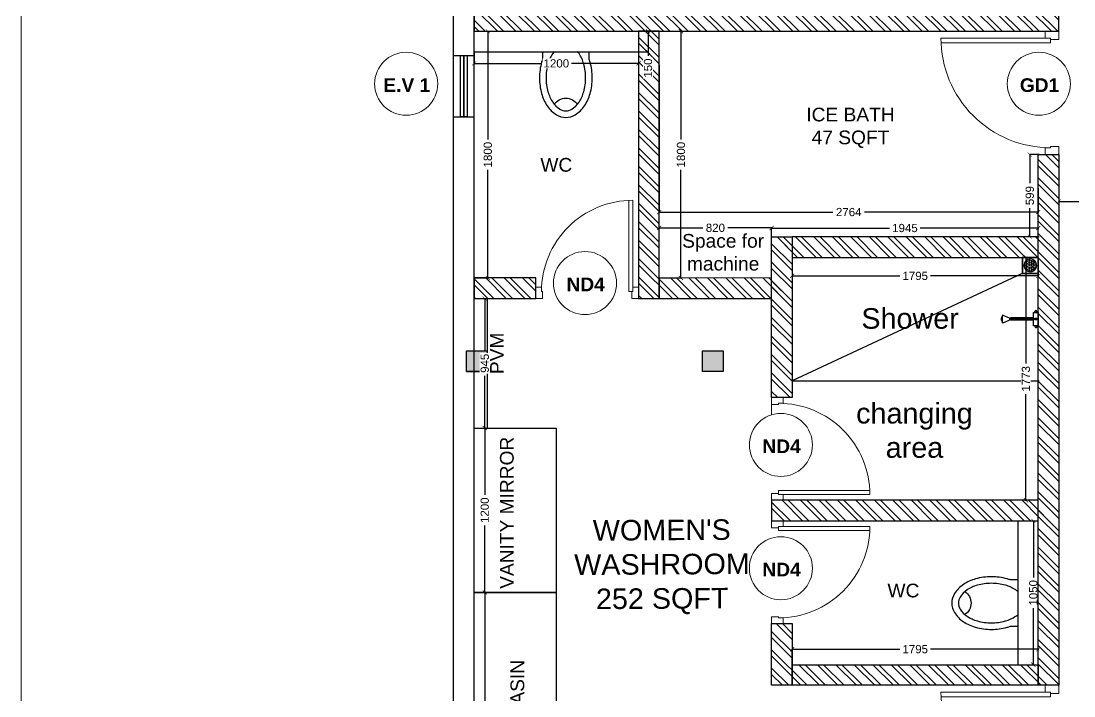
# Model space of a CAD drawing. Header units: millimetres. Extents: x 1464389 to 1998638, y -29162 to 256806.
# Drawn here: x 1615220 to 1622899, y 210429 to 215355 of the extents above; entities that cross this region are included whole.
import ezdxf

# ---------------------------------------------------------------- set-up
doc = ezdxf.new("R2010")
doc.units = ezdxf.units.MM
doc.header["$LTSCALE"] = 15
doc.header["$PDMODE"] = 35
doc.layers.get('0').update_dxf_attribs({"lineweight": 5})
for name, color, linetype in [('A-TEXT', 4, 'Continuous'), ('A-WNDW', 4, 'Continuous'), ('GFC Columns', 6, 'Continuous'), ('GFC Walls', 14, 'Continuous'), ('LS_DR_Washbasin', 165, 'Continuous'), ('NEW WALL', 5, 'Continuous'), ('Text', 250, 'Continuous'), ('Tile', 251, 'Continuous')]:
    doc.layers.add(name, color=color, linetype=linetype)
for name, color, linetype, lineweight in [('A-Walls', 1, 'Continuous', 30), ('dimension', 1, 'Continuous', 25), ('DOOR', 124, 'Continuous', 9), ('floor raising', 210, 'Continuous', 9), ('Hatch', 252, 'Continuous', 15), ('ledge wall line', 252, 'Continuous', 13)]:
    doc.layers.add(name, color=color, linetype=linetype, lineweight=lineweight)
doc.layers.add('Furnitures', color=7, linetype='Continuous', lineweight=25, true_color=0x753b00)
doc.styles.add('ARIAL', font='arial.ttf')
doc.dimstyles.new('SC-25', dxfattribs={"dimtxt": 60, "dimasz": 30, "dimexe": 0, "dimexo": 0, "dimgap": 25, "dimtad": 0, "dimdec": 0, "dimzin": 0, "dimdsep": 46, "dimtxsty": 'ARIAL', "dimblk": 'ARCHTICK', "dimcen": 0.09, "dimdle": 3, "dimclrd": 251, "dimclre": 251, "dimclrt": 1, "dimadec": 0, "dimazin": 0, "dimtfac": 1, "dimtdec": 0, "dimtofl": 0, "dimtmove": 0, "dimatfit": 2, "dimfxl": 100, "dimtolj": 1, "dimtzin": 0, "dimarcsym": 0})
pattern_1 = [(135, (-895972.51, -693955.74), (-67.351921, -67.351921), []), (135, (-895972.51, -693910.84), (-67.351921, -67.351921), [])]

# ---------------------------------------------------------------- blocks, each defined once
blk = doc.blocks.new('EWC')
at = {"layer": 'Furnitures'}
for points in [[(0, 0), (0, 53.5, -0.020439), (-7.7, 77.5, -0.067459), (-23.3, 192.3, -0.067459), (-7.7, 307.1, -0.079812), (33.1, 396.3, -0.107118), (99.9, 461, -0.139889), (169, 480.8, -0.139889), (238.1, 461, -0.107118), (305, 396.3, -0.079812), (345.8, 307.1, -0.067459), (361.3, 192.3, -0.067459), (345.8, 77.5, -0.020439), (338.1, 53.5), (338.1, 0)], [(84.3, 0, -0.027307), (73.1, 15, -0.079812), (38.6, 90.3, -0.067459), (24.8, 192.3, -0.067459), (38.6, 294.3, -0.079812), (73.1, 369.6, -0.107118), (125.3, 420.2, -0.139889), (169, 432.7, -0.139889), (212.8, 420.2, -0.107118), (265, 369.6, -0.079812), (299.4, 294.3, -0.067459), (313.3, 192.3, -0.067459), (299.4, 90.3, -0.079812), (265, 15, -0.027307), (253.8, 0, -0.139889)]]:
    blk.add_lwpolyline(points, format="xyb", dxfattribs=at)
blk.add_arc((169, 441.9), 101.3, 213.89944, 326.10056, dxfattribs=at)
blk = doc.blocks.new('Z$W@#3D1C198D')
at = {"layer": 'LS_DR_Washbasin'}
for p, q in [((-15.17, 27.51), (-13.09, 22.61)), ((-14.98, 27.86), (-9.26, 27.86)), ((-9.03, 27.51), (-11.11, 22.61)), ((-11.27, 21.54), (-12.92, 21.54)), ((-12.92, 3.56), (-12.92, 21.54)), ((-12.1, 3.56), (-12.1, 21.54)), ((-11.27, 3.56), (-11.27, 21.54)), ((-12.1, 10.53), (-12.1, 12.42)), ((-17.33, 2.43), (-18.06, 2.43)), ((-18.06, 0.97), (-17.33, 0.97)), ((-17.33, 3.56), (-6.87, 3.56)), ((-17.33, -0.16), (-17.33, 3.56)), ((-17.33, 0.97), (-17.33, 2.43)), ((-12.83, 2.43), (-11.37, 2.43)), ((-12.83, 0.97), (-12.83, 2.43)), ((-11.37, 0.97), (-12.83, 0.97)), ((-11.37, 2.43), (-11.37, 0.97)), ((-6.87, 3.56), (-6.87, -0.16)), ((-6.87, 2.43), (-6.14, 2.43)), ((-6.87, 0.97), (-6.87, 2.43)), ((-6.14, 0.97), (-6.87, 0.97)), ((-6.87, -0.16), (-17.33, -0.16))]:
    blk.add_line(p, q, dxfattribs=at)
for centre, major_axis, start_param, end_param in [((-14.94, 27.61), (0.175, 0.175), 0.79391, 2.757406), ((-12.1, 25.79), (2.15, 2.15), 6.248859, 7.890647), ((-9.26, 27.61), (-0.175, 0.175), 3.526002, 5.489497), ((-12.33, 22.93), (0.583, 0.583), 2.757406, 3.935503), ((-12.1, 21.66), (-0.355, 0.355), 3.685936, 7.309861), ((-11.87, 22.93), (0.583, 0.583), 3.918701, 5.096798), ((-18.06, 1.7), (-0.516, 0.516), -0.785287, 2.356306), ((-6.14, 1.7), (-0.516, 0.516), 2.356306, 5.497898)]:
    blk.add_ellipse(centre, major_axis=major_axis, ratio=1, start_param=start_param, end_param=end_param, dxfattribs=at)
blk = doc.blocks.new('Z$W@#4FB1354E')
at = {"layer": 'LS_DR_Washbasin'}
h = blk.add_hatch(dxfattribs=at)
h.set_pattern_fill('HEX', color=256, scale=5, angle=360, style=0)
h.set_pattern_definition([(360, (3601.4866, -3857.5391), (7e-11, 1.08253175), [0.625, -1.25]), (120, (3601.4866, -3857.5391), (-0.9375, -0.54126588), [0.625, -1.25]), (60, (3602.1116, -3857.5391), (-0.9375, 0.54126588), [0.625, -1.25])])
edge = h.paths.add_edge_path()
edge.add_arc((-30.12, 10.96), 5, -90, 270, ccw=False)
for points in [[(-23.84, 4.68), (-36.34, 4.68), (-36.34, 17.18), (-23.84, 17.18)], [(-23.95, 4.79), (-36.23, 4.79), (-36.23, 17.06), (-23.95, 17.06)]]:
    blk.add_lwpolyline(points, close=True, dxfattribs=at)
blk.add_circle((-30.09, 10.93), 5, dxfattribs=at)
blk = doc.blocks.new('_ArchTick')
at = {"color": 0, "linetype": 'ByBlock', "const_width": 0.15}
blk.add_lwpolyline([(-0.5, -0.5), (0.5, 0.5)], dxfattribs=at)
blk = doc.blocks.new('*D1884')
at = {"layer": 'Defpoints', "color": 0, "transparency": 16777216}
for p in [(1619874.2, 215035.6), (1622638.6, 214135.7), (1622638.6, 213960.2)]:
    blk.add_point(p, dxfattribs=at)
at = {"layer": 'Tile', "color": 251, "lineweight": -2, "transparency": 16777216}
for p, q in [((1619874.2, 215035.6), (1619874.2, 213960.2)), ((1622638.6, 214135.7), (1622638.6, 213960.2)), ((1619871.2, 213960.2), (1621141.4, 213960.2)), ((1622641.6, 213960.2), (1621371.4, 213960.2))]:
    blk.add_line(p, q, dxfattribs=at)
at = {"layer": 'Tile', "color": 251, "lineweight": -2, "transparency": 16777216, "xscale": 30, "yscale": 30, "zscale": 30, "rotation": 180}
blk.add_blockref('_ArchTick', (1619874.2, 213960.2), dxfattribs=at)
at = {"layer": 'Tile', "color": 251, "lineweight": -2, "transparency": 16777216, "xscale": 30, "yscale": 30, "zscale": 30}
blk.add_blockref('_ArchTick', (1622638.6, 213960.2), dxfattribs=at)
at = {"layer": 'Tile', "color": 1, "transparency": 16777216, "insert": (1621256.4, 213960.2), "char_height": 60, "attachment_point": 5, "style": 'ARIAL'}
blk.add_mtext('\\A1;2764', dxfattribs=at)
blk = doc.blocks.new('*D1885')
at = {"layer": 'Defpoints', "color": 0, "transparency": 16777216}
for p in [(1619799.2, 215279.8), (1620033, 215279.8), (1619874.1, 213479.4)]:
    blk.add_point(p, dxfattribs=at)
at = {"layer": 'Tile', "color": 251, "lineweight": -2, "transparency": 16777216}
for p, q in [((1619799.2, 215279.8), (1620033, 215279.8)), ((1620033, 215282.8), (1620033, 214491.2)), ((1620033, 213476.4), (1620033, 214267.9)), ((1619874.1, 213479.4), (1620033, 213479.4))]:
    blk.add_line(p, q, dxfattribs=at)
at = {"layer": 'Tile', "color": 251, "lineweight": -2, "transparency": 16777216, "xscale": 30, "yscale": 30, "zscale": 30}
for p, rotation in [((1620033, 215279.8), 90), ((1620033, 213479.4), 270)]:
    blk.add_blockref('_ArchTick', p, dxfattribs=dict(at, rotation=rotation))
at = {"layer": 'Tile', "color": 1, "transparency": 16777216, "insert": (1620033, 214379.6), "char_height": 60, "attachment_point": 5, "rotation": 90, "style": 'ARIAL'}
blk.add_mtext('\\A1;1800', dxfattribs=at)
blk = doc.blocks.new('*D1886')
at = {"layer": 'Defpoints', "color": 0, "transparency": 16777216}
for p in [(1620693.9, 213844.1), (1622638.6, 213843.8), (1622638.6, 213843.8)]:
    blk.add_point(p, dxfattribs=at)
at = {"layer": 'Tile', "color": 251, "lineweight": -2, "transparency": 16777216}
for p, q in [((1620690.9, 213843.8), (1621554.3, 213843.8)), ((1620693.9, 213844.1), (1620693.9, 213843.8)), ((1622641.6, 213843.8), (1621778.3, 213843.8))]:
    blk.add_line(p, q, dxfattribs=at)
at = {"layer": 'Tile', "color": 251, "lineweight": -2, "transparency": 16777216, "xscale": 30, "yscale": 30, "zscale": 30, "rotation": 180}
blk.add_blockref('_ArchTick', (1620693.9, 213843.8), dxfattribs=at)
at = {"layer": 'Tile', "color": 251, "lineweight": -2, "transparency": 16777216, "xscale": 30, "yscale": 30, "zscale": 30}
blk.add_blockref('_ArchTick', (1622638.6, 213843.8), dxfattribs=at)
at = {"layer": 'Tile', "color": 1, "transparency": 16777216, "insert": (1621666.3, 213843.8), "char_height": 60, "attachment_point": 5, "style": 'ARIAL'}
blk.add_mtext('\\A1;1945', dxfattribs=at)
blk = doc.blocks.new('*D1887')
at = {"layer": 'Defpoints', "color": 0, "transparency": 16777216}
for p in [(1622643.9, 214379.9), (1622576.9, 213780.9), (1622643.9, 213780.9)]:
    blk.add_point(p, dxfattribs=at)
at = {"layer": 'Tile', "color": 251, "lineweight": -2, "transparency": 16777216}
for p, q in [((1622576.9, 214382.9), (1622576.9, 214171.7)), ((1622643.9, 214379.9), (1622576.9, 214379.9)), ((1622576.9, 213777.9), (1622576.9, 213989)), ((1622643.9, 213780.9), (1622576.9, 213780.9))]:
    blk.add_line(p, q, dxfattribs=at)
at = {"layer": 'Tile', "color": 251, "lineweight": -2, "transparency": 16777216, "xscale": 30, "yscale": 30, "zscale": 30}
for p, rotation in [((1622576.9, 214379.9), 90), ((1622576.9, 213780.9), 270)]:
    blk.add_blockref('_ArchTick', p, dxfattribs=dict(at, rotation=rotation))
at = {"layer": 'Tile', "color": 1, "transparency": 16777216, "insert": (1622576.9, 214080.4), "char_height": 60, "attachment_point": 5, "rotation": 90, "style": 'ARIAL'}
blk.add_mtext('\\A1;599', dxfattribs=at)
blk = doc.blocks.new('*D1888')
at = {"layer": 'Defpoints', "color": 0, "transparency": 16777216}
for p in [(1619874.1, 213845.3), (1619874.1, 213779.8), (1620693.9, 213779.7)]:
    blk.add_point(p, dxfattribs=at)
at = {"layer": 'Tile', "color": 251, "lineweight": -2, "transparency": 16777216}
for p, q in [((1619871.1, 213845.3), (1620192.8, 213845.3)), ((1619874.1, 213779.8), (1619874.1, 213845.3)), ((1620696.9, 213845.3), (1620375.2, 213845.3)), ((1620693.9, 213779.7), (1620693.9, 213845.3))]:
    blk.add_line(p, q, dxfattribs=at)
at = {"layer": 'Tile', "color": 251, "lineweight": -2, "transparency": 16777216, "xscale": 30, "yscale": 30, "zscale": 30, "rotation": 180}
blk.add_blockref('_ArchTick', (1619874.1, 213845.3), dxfattribs=at)
at = {"layer": 'Tile', "color": 251, "lineweight": -2, "transparency": 16777216, "xscale": 30, "yscale": 30, "zscale": 30}
blk.add_blockref('_ArchTick', (1620693.9, 213845.3), dxfattribs=at)
at = {"layer": 'Tile', "color": 1, "transparency": 16777216, "insert": (1620284, 213845.3), "char_height": 60, "attachment_point": 5, "style": 'ARIAL'}
blk.add_mtext('\\A1;820', dxfattribs=at)
blk = doc.blocks.new('terrace site dwg')
at = {"layer": 'Hatch'}
h = blk.add_hatch(color=256, dxfattribs=at)
h.dxf.hatch_style = 1
h.paths.add_polyline_path([(2564955.5, 867086.2), (2564805.5, 867086.2), (2564805.5, 866936.2), (2564955.5, 866936.2)])
h.paths.add_polyline_path([(2563234.3, 867086.2), (2563139.5, 867086.2), (2563139.5, 866936.2), (2563234.3, 866936.2)])
h.paths.add_polyline_path([(2563139.5, 867086.2), (2563084.5, 867086.2), (2563084.5, 866936.2), (2563139.5, 866936.2)])
h.paths.add_polyline_path([(2563234.5, 861453.2), (2563084.5, 861453.2), (2563084.5, 861303.2), (2563234.5, 861303.2)])
h.paths.add_polyline_path([(2564955.5, 861453.2), (2564805.5, 861453.2), (2564805.5, 861303.2), (2564955.5, 861303.2)])
h.paths.add_polyline_path([(2563234.5, 858838.2), (2563139.5, 858838.2), (2563139.5, 858868.2), (2563084.5, 858868.2), (2563084.5, 858718.2), (2563234.5, 858718.2)])
h.paths.add_polyline_path([(2563234.5, 858868.2), (2563139.5, 858868.2), (2563139.5, 858838.2), (2563234.5, 858838.2)], flags=17)
h.paths.add_polyline_path([(2564955.5, 858113.2), (2564805.5, 858113.2), (2564805.5, 857963.2), (2564955.5, 857963.2)])
h.paths.add_polyline_path([(2569128.5, 858113.2), (2568978.5, 858113.2), (2568978.5, 858018.2), (2569128.5, 858018.2)])
h.paths.add_polyline_path([(2569128.5, 858018.2), (2568978.5, 858018.2), (2568978.5, 857963.2), (2569128.5, 857963.2)])
h.paths.add_polyline_path([(2569734, 858168.2), (2569598.5, 858168.2), (2569598.5, 858018.2), (2569734, 858018.2)])
h.paths.add_polyline_path([(2582058.5, 861483.2), (2581878.5, 861483.2), (2581878.5, 861333.2), (2582058.5, 861333.2)])
h.paths.add_polyline_path([(2582028.5, 867086.2), (2581908.5, 867086.2), (2581908.5, 866936.2), (2582028.5, 866936.2)])
h.paths.add_polyline_path([(2581908.5, 867086.2), (2581878.5, 867086.2), (2581878.5, 866936.2), (2581908.5, 866936.2)])
h.paths.add_polyline_path([(2582028.5, 869698.2), (2581878.5, 869698.2), (2581878.5, 869548.2), (2582028.5, 869548.2)])
h.paths.add_polyline_path([(2574344.5, 867086.2), (2574194.5, 867086.2), (2574194.5, 866936.2), (2574344.5, 866936.2)])
h.paths.add_polyline_path([(2578937.5, 867086.2), (2578787.5, 867086.2), (2578787.5, 866936.2), (2578937.5, 866936.2)])
h.paths.add_polyline_path([(2574962.5, 872568.2), (2574812.5, 872568.2), (2574812.5, 872448.2), (2574962.5, 872448.2)])
h.paths.add_polyline_path([(2578897.5, 872568.2), (2578747.5, 872568.2), (2578747.5, 872418.2), (2578897.5, 872418.2)])
h.paths.add_polyline_path([(2569139.5, 867086.2), (2568989.5, 867086.2), (2568989.5, 866936.2), (2569139.5, 866936.2)])
h.paths.add_polyline_path([(2563234.5, 872568.2), (2563084.5, 872568.2), (2563084.5, 872418.2), (2563138.3, 872418.2), (2563138.3, 872448.2), (2563234.5, 872448.2)])
h.paths.add_polyline_path([(2565124.5, 872568.2), (2564974.5, 872568.2), (2564974.5, 872448.2), (2565124.5, 872448.2)])
h.paths.add_polyline_path([(2565124.5, 872448.1), (2564974.5, 872448.1), (2564974.5, 872418.2), (2565124.5, 872418.2)])
h.paths.add_polyline_path([(2563234.5, 872448.2), (2563138.3, 872448.2), (2563138.3, 872418.2), (2563234.5, 872418.2)], flags=17)
at = {"layer": 'A-WNDW', "ltscale": 0.5}
for p, q in [((2562989.5, 869241.2), (2563139.5, 869241.2)), ((2563064.5, 869241.2), (2563064.5, 868793.2)), ((2562989.5, 868793.2), (2563139.5, 868793.2)), ((2562989.5, 868793.2), (2563139.5, 868793.2)), ((2562989.5, 868793.2), (2563139.5, 868793.2))]:
    blk.add_line(p, q, dxfattribs=at)
blk.add_lwpolyline([(2563089.5, 869241.2), (2563089.5, 868793.2), (2563039.5, 868793.2), (2563039.5, 869241.2)], close=True, dxfattribs=at)
blk.add_lwpolyline([(2563089.5, 869241.2), (2563089.5, 868793.2), (2563039.5, 868793.2), (2563039.5, 869241.2)], close=True, dxfattribs=at)
at = {"layer": 'A-WNDW', "ltscale": 0.5, "const_width": 14.1}
for points in [[(2563064.5, 869241.2), (2563064.5, 868793.2)], [(2563064.5, 869087.7), (2563064.5, 868793.2)]]:
    blk.add_lwpolyline(points, dxfattribs=at)
at = {"layer": 'GFC Columns'}
for p, q in [((2563084.5, 867086.2), (2563234.5, 867086.2)), ((2563084.5, 866936.2), (2563234.5, 866936.2))]:
    blk.add_line(p, q, dxfattribs=at)
for points in [[(2563084.5, 867086.2), (2563234.5, 867086.2), (2563234.5, 866936.2), (2563084.5, 866936.2)], [(2564805.5, 867086.2), (2564955.5, 867086.2), (2564955.5, 866936.2), (2564805.5, 866936.2)]]:
    blk.add_lwpolyline(points, close=True, dxfattribs=at)
at = {"layer": 'GFC Walls'}
for p, q in [((2562989.5, 858688.2), (2562989.5, 872598.2)), ((2563139.5, 861453.2), (2563139.5, 872418.2))]:
    blk.add_line(p, q, dxfattribs=at)
blk = doc.blocks.new('*D2454')
at = {"layer": 'Defpoints', "color": 0, "transparency": 16777216}
for p in [(1618523.8, 211184.8), (1618602.1, 211184.8), (1618523.8, 209334.5)]:
    blk.add_point(p, dxfattribs=at)
at = {"layer": 'dimension', "color": 251, "lineweight": -2, "transparency": 16777216}
for p, q in [((1618523.8, 211184.8), (1618602.1, 211184.8)), ((1618602.1, 211187.8), (1618602.1, 210371.3)), ((1618602.1, 209331.5), (1618602.1, 210148)), ((1618523.8, 209334.5), (1618602.1, 209334.5))]:
    blk.add_line(p, q, dxfattribs=at)
at = {"layer": 'dimension', "color": 251, "lineweight": -2, "transparency": 16777216, "xscale": 30, "yscale": 30, "zscale": 30}
for p, rotation in [((1618602.1, 211184.8), 90), ((1618602.1, 209334.5), 270)]:
    blk.add_blockref('_ArchTick', p, dxfattribs=dict(at, rotation=rotation))
at = {"layer": 'dimension', "color": 1, "transparency": 16777216, "insert": (1618602.1, 210259.6), "char_height": 60, "attachment_point": 5, "rotation": 90, "style": 'ARIAL', "bg_fill": 3, "box_fill_scale": 1.1, "bg_fill_color": 256, "bg_fill_true_color": 13158600, "bg_fill_transparency": 0}
blk.add_mtext('\\A1;1850', dxfattribs=at)
blk = doc.blocks.new('*D2455')
at = {"layer": 'Defpoints', "color": 0, "transparency": 16777216}
for p in [(1618524.6, 212384.4), (1618602.1, 212384.4), (1618523.8, 211184.8)]:
    blk.add_point(p, dxfattribs=at)
at = {"layer": 'dimension', "color": 251, "lineweight": -2, "transparency": 16777216}
for p, q in [((1618524.6, 212384.4), (1618602.1, 212384.4)), ((1618602.1, 212387.4), (1618602.1, 211896.3)), ((1618602.1, 211181.8), (1618602.1, 211672.9)), ((1618523.8, 211184.8), (1618602.1, 211184.8))]:
    blk.add_line(p, q, dxfattribs=at)
at = {"layer": 'dimension', "color": 251, "lineweight": -2, "transparency": 16777216, "xscale": 30, "yscale": 30, "zscale": 30}
for p, rotation in [((1618602.1, 212384.4), 90), ((1618602.1, 211184.8), 270)]:
    blk.add_blockref('_ArchTick', p, dxfattribs=dict(at, rotation=rotation))
at = {"layer": 'dimension', "color": 1, "transparency": 16777216, "insert": (1618602.1, 211784.6), "char_height": 60, "attachment_point": 5, "rotation": 90, "style": 'ARIAL', "bg_fill": 3, "box_fill_scale": 1.1, "bg_fill_color": 256, "bg_fill_true_color": 13158600, "bg_fill_transparency": 0}
blk.add_mtext('\\A1;1200', dxfattribs=at)
blk = doc.blocks.new('*D1895')
at = {"layer": 'Defpoints', "color": 0, "transparency": 16777216}
for p in [(1618524.6, 213329.4), (1618602.1, 213329.4), (1618524.6, 212384.4)]:
    blk.add_point(p, dxfattribs=at)
at = {"layer": 'dimension', "color": 251, "lineweight": -2, "transparency": 16777216}
for p, q in [((1618524.6, 213329.4), (1618602.1, 213329.4)), ((1618602.1, 213332.4), (1618602.1, 212948.4)), ((1618602.1, 212381.4), (1618602.1, 212765.4)), ((1618524.6, 212384.4), (1618602.1, 212384.4))]:
    blk.add_line(p, q, dxfattribs=at)
at = {"layer": 'dimension', "color": 251, "lineweight": -2, "transparency": 16777216, "xscale": 30, "yscale": 30, "zscale": 30}
for p, rotation in [((1618602.1, 213329.4), 90), ((1618602.1, 212384.4), 270)]:
    blk.add_blockref('_ArchTick', p, dxfattribs=dict(at, rotation=rotation))
at = {"layer": 'dimension', "color": 1, "transparency": 16777216, "insert": (1618602.1, 212856.9), "char_height": 60, "attachment_point": 5, "rotation": 90, "style": 'ARIAL', "bg_fill": 3, "box_fill_scale": 1.1, "bg_fill_color": 256, "bg_fill_true_color": 13158600, "bg_fill_transparency": 0}
blk.add_mtext('\\A1;945', dxfattribs=at)
blk = doc.blocks.new('*D1896')
at = {"layer": 'Defpoints', "color": 0, "transparency": 16777216}
for p in [(1618524.6, 215279.7), (1618624.4, 215279.7), (1618523.8, 213479.4)]:
    blk.add_point(p, dxfattribs=at)
at = {"layer": 'dimension', "color": 251, "lineweight": -2, "transparency": 16777216}
for p, q in [((1618524.6, 215279.7), (1618624.4, 215279.7)), ((1618624.4, 215282.7), (1618624.4, 214491.3)), ((1618624.4, 213476.4), (1618624.4, 214267.9)), ((1618523.8, 213479.4), (1618624.4, 213479.4))]:
    blk.add_line(p, q, dxfattribs=at)
at = {"layer": 'dimension', "color": 251, "lineweight": -2, "transparency": 16777216, "xscale": 30, "yscale": 30, "zscale": 30}
for p, rotation in [((1618624.4, 215279.7), 90), ((1618624.4, 213479.4), 270)]:
    blk.add_blockref('_ArchTick', p, dxfattribs=dict(at, rotation=rotation))
at = {"layer": 'dimension', "color": 1, "transparency": 16777216, "insert": (1618624.4, 214379.6), "char_height": 60, "attachment_point": 5, "rotation": 90, "style": 'ARIAL', "bg_fill": 3, "box_fill_scale": 1.1, "bg_fill_color": 256, "bg_fill_true_color": 13158600, "bg_fill_transparency": 0}
blk.add_mtext('\\A1;1800', dxfattribs=at)
blk = doc.blocks.new('*D2456')
at = {"layer": 'Defpoints', "color": 0, "transparency": 16777216}
for p in [(1618523.8, 215129.7), (1619724.2, 215129.7), (1619724.2, 215045.5)]:
    blk.add_point(p, dxfattribs=at)
at = {"layer": 'dimension', "color": 251, "lineweight": -2, "transparency": 16777216}
for p, q in [((1618523.8, 215129.7), (1618523.8, 215045.5)), ((1619724.2, 215129.7), (1619724.2, 215045.5)), ((1618520.8, 215045.5), (1619012.3, 215045.5)), ((1619727.2, 215045.5), (1619235.6, 215045.5))]:
    blk.add_line(p, q, dxfattribs=at)
at = {"layer": 'dimension', "color": 251, "lineweight": -2, "transparency": 16777216, "xscale": 30, "yscale": 30, "zscale": 30, "rotation": 180}
blk.add_blockref('_ArchTick', (1618523.8, 215045.5), dxfattribs=at)
at = {"layer": 'dimension', "color": 251, "lineweight": -2, "transparency": 16777216, "xscale": 30, "yscale": 30, "zscale": 30}
blk.add_blockref('_ArchTick', (1619724.2, 215045.5), dxfattribs=at)
at = {"layer": 'dimension', "color": 1, "transparency": 16777216, "insert": (1619124, 215045.5), "char_height": 60, "attachment_point": 5, "style": 'ARIAL', "bg_fill": 3, "box_fill_scale": 1.1, "bg_fill_color": 256, "bg_fill_true_color": 13158600, "bg_fill_transparency": 0}
blk.add_mtext('\\A1;1200', dxfattribs=at)
blk = doc.blocks.new('*D1897')
at = {"layer": 'Defpoints', "color": 0, "transparency": 16777216}
for p in [(1620843.9, 213629.7), (1622638.6, 213629.9), (1622638.6, 213494.5)]:
    blk.add_point(p, dxfattribs=at)
at = {"layer": 'dimension', "color": 251, "lineweight": -2, "transparency": 16777216}
for p, q in [((1620843.9, 213629.7), (1620843.9, 213494.5)), ((1622638.6, 213629.9), (1622638.6, 213494.5)), ((1620840.9, 213494.5), (1621629.3, 213494.5)), ((1622641.6, 213494.5), (1621853.3, 213494.5))]:
    blk.add_line(p, q, dxfattribs=at)
at = {"layer": 'dimension', "color": 251, "lineweight": -2, "transparency": 16777216, "xscale": 30, "yscale": 30, "zscale": 30, "rotation": 180}
blk.add_blockref('_ArchTick', (1620843.9, 213494.5), dxfattribs=at)
at = {"layer": 'dimension', "color": 251, "lineweight": -2, "transparency": 16777216, "xscale": 30, "yscale": 30, "zscale": 30}
blk.add_blockref('_ArchTick', (1622638.6, 213494.5), dxfattribs=at)
at = {"layer": 'dimension', "color": 1, "transparency": 16777216, "insert": (1621741.3, 213494.5), "char_height": 60, "attachment_point": 5, "style": 'ARIAL', "bg_fill": 3, "box_fill_scale": 1.1, "bg_fill_color": 256, "bg_fill_true_color": 13158600, "bg_fill_transparency": 0}
blk.add_mtext('\\A1;1795', dxfattribs=at)
blk = doc.blocks.new('*D1898')
at = {"layer": 'Defpoints', "color": 0, "transparency": 16777216}
for p in [(1622638.5, 213629.9), (1622548.6, 211856.7), (1622638.6, 211856.7)]:
    blk.add_point(p, dxfattribs=at)
at = {"layer": 'dimension', "color": 251, "lineweight": -2, "transparency": 16777216}
for p, q in [((1622548.6, 213632.9), (1622548.6, 212855.1)), ((1622638.5, 213629.9), (1622548.6, 213629.9)), ((1622548.6, 211853.7), (1622548.6, 212631.5)), ((1622638.6, 211856.7), (1622548.6, 211856.7))]:
    blk.add_line(p, q, dxfattribs=at)
at = {"layer": 'dimension', "color": 251, "lineweight": -2, "transparency": 16777216, "xscale": 30, "yscale": 30, "zscale": 30}
for p, rotation in [((1622548.6, 213629.9), 90), ((1622548.6, 211856.7), 270)]:
    blk.add_blockref('_ArchTick', p, dxfattribs=dict(at, rotation=rotation))
at = {"layer": 'dimension', "color": 1, "transparency": 16777216, "insert": (1622548.6, 212743.3), "char_height": 60, "attachment_point": 5, "rotation": 90, "style": 'ARIAL', "bg_fill": 3, "box_fill_scale": 1.1, "bg_fill_color": 256, "bg_fill_true_color": 13158600, "bg_fill_transparency": 0}
blk.add_mtext('\\A1;1773', dxfattribs=at)
blk = doc.blocks.new('*D2457')
at = {"layer": 'Defpoints', "color": 0, "transparency": 16777216}
for p in [(1622488.8, 211706.7), (1622488.7, 210656.6), (1622602.6, 210656.6)]:
    blk.add_point(p, dxfattribs=at)
at = {"layer": 'dimension', "color": 251, "lineweight": -2, "transparency": 16777216}
for p, q in [((1622488.8, 211706.7), (1622602.6, 211706.7)), ((1622602.6, 211709.7), (1622602.6, 211293.3)), ((1622602.6, 210653.6), (1622602.6, 211070)), ((1622488.7, 210656.6), (1622602.6, 210656.6))]:
    blk.add_line(p, q, dxfattribs=at)
at = {"layer": 'dimension', "color": 251, "lineweight": -2, "transparency": 16777216, "xscale": 30, "yscale": 30, "zscale": 30}
for p, rotation in [((1622602.6, 211706.7), 90), ((1622602.6, 210656.6), 270)]:
    blk.add_blockref('_ArchTick', p, dxfattribs=dict(at, rotation=rotation))
at = {"layer": 'dimension', "color": 1, "transparency": 16777216, "insert": (1622602.6, 211181.7), "char_height": 60, "attachment_point": 5, "rotation": 90, "style": 'ARIAL', "bg_fill": 3, "box_fill_scale": 1.1, "bg_fill_color": 256, "bg_fill_true_color": 13158600, "bg_fill_transparency": 0}
blk.add_mtext('\\A1;1050', dxfattribs=at)
blk = doc.blocks.new('*D1875')
at = {"layer": 'Defpoints', "color": 0, "transparency": 16777216}
for p in [(1622638.6, 210769.9), (1620843.9, 210656.6), (1622638.6, 210656.6)]:
    blk.add_point(p, dxfattribs=at)
at = {"layer": 'floor raising', "color": 251, "lineweight": -2, "transparency": 16777216}
for p, q in [((1620840.9, 210769.9), (1621629.3, 210769.9)), ((1620843.9, 210656.6), (1620843.9, 210769.9)), ((1622641.6, 210769.9), (1621853.3, 210769.9)), ((1622638.6, 210656.6), (1622638.6, 210769.9))]:
    blk.add_line(p, q, dxfattribs=at)
at = {"layer": 'floor raising', "color": 251, "lineweight": -2, "transparency": 16777216, "xscale": 30, "yscale": 30, "zscale": 30, "rotation": 180}
blk.add_blockref('_ArchTick', (1620843.9, 210769.9), dxfattribs=at)
at = {"layer": 'floor raising', "color": 251, "lineweight": -2, "transparency": 16777216, "xscale": 30, "yscale": 30, "zscale": 30}
blk.add_blockref('_ArchTick', (1622638.6, 210769.9), dxfattribs=at)
at = {"layer": 'floor raising', "color": 1, "transparency": 16777216, "insert": (1621741.3, 210769.9), "char_height": 60, "attachment_point": 5, "style": 'ARIAL', "bg_fill": 3, "box_fill_scale": 1.1, "bg_fill_color": 256, "bg_fill_true_color": 13158600, "bg_fill_transparency": 0}
blk.add_mtext('\\A1;1795', dxfattribs=at)
blk = doc.blocks.new('*D1879')
at = {"layer": 'Defpoints', "color": 0, "transparency": 16777216}
for p in [(1619724.2, 215279.8), (1619724.2, 215129.7), (1619792.6, 215129.7)]:
    blk.add_point(p, dxfattribs=at)
at = {"layer": 'floor raising', "color": 251, "lineweight": -2, "transparency": 16777216}
for p, q in [((1619724.2, 215279.8), (1619792.6, 215279.8)), ((1619792.6, 215282.8), (1619792.6, 215129.7)), ((1619724.2, 215129.7), (1619792.6, 215129.7)), ((1619792.6, 215129.7), (1619792.6, 215099.7))]:
    blk.add_line(p, q, dxfattribs=at)
at = {"layer": 'floor raising', "color": 251, "lineweight": -2, "transparency": 16777216, "xscale": 30, "yscale": 30, "zscale": 30}
for p, rotation in [((1619792.6, 215279.8), 90), ((1619792.6, 215129.7), 270)]:
    blk.add_blockref('_ArchTick', p, dxfattribs=dict(at, rotation=rotation))
at = {"layer": 'floor raising', "color": 1, "transparency": 16777216, "insert": (1619792.6, 215011.3), "char_height": 60, "attachment_point": 5, "rotation": 90, "style": 'ARIAL', "bg_fill": 3, "box_fill_scale": 1.1, "bg_fill_color": 256, "bg_fill_true_color": 13158600, "bg_fill_transparency": 0}
blk.add_mtext('\\A1;150', dxfattribs=at)
blk = doc.blocks.new('*D1881')
at = {"layer": 'Defpoints', "color": 0, "transparency": 16777216}
for p in [(1622788.6, 214038.6), (1622788.6, 214038.6), (1623988.3, 214038.6)]:
    blk.add_point(p, dxfattribs=at)
at = {"layer": 'floor raising', "color": 251, "lineweight": -2, "transparency": 16777216}
for p, q in [((1622785.6, 214038.6), (1623276.8, 214038.6)), ((1623991.3, 214038.6), (1623500.1, 214038.6))]:
    blk.add_line(p, q, dxfattribs=at)
at = {"layer": 'floor raising', "color": 251, "lineweight": -2, "transparency": 16777216, "xscale": 30, "yscale": 30, "zscale": 30, "rotation": 180}
blk.add_blockref('_ArchTick', (1622788.6, 214038.6), dxfattribs=at)
at = {"layer": 'floor raising', "color": 251, "lineweight": -2, "transparency": 16777216, "xscale": 30, "yscale": 30, "zscale": 30}
blk.add_blockref('_ArchTick', (1623988.3, 214038.6), dxfattribs=at)
at = {"layer": 'floor raising', "color": 1, "transparency": 16777216, "insert": (1623388.4, 214038.6), "char_height": 60, "attachment_point": 5, "style": 'ARIAL', "bg_fill": 3, "box_fill_scale": 1.1, "bg_fill_color": 256, "bg_fill_true_color": 13158600, "bg_fill_transparency": 0}
blk.add_mtext('\\A1;1200', dxfattribs=at)
blk = doc.blocks.new('D900')
for points in [[(0, 840), (0, 900), (100, 900), (100, 850), (60, 850), (60, 840)], [(0, 60), (0, 0), (100, 0), (100, 50), (60, 50), (60, 60)]]:
    blk.add_lwpolyline(points, close=True)
blk.add_lwpolyline([(60, 850, -0.414214), (860, 50), (60, 50), (60, 85), (859.2, 85)], format="xyb")
blk = doc.blocks.new('DOOR TERRACE')
at = {"layer": 'DOOR'}
for p, xscale, yscale, zscale, rotation in [((1153629.8, -149067.1), 0.9999986647151773, 0.9999986647151773, 0.9999986647151773, 180), ((1150565.2, -151017.2), 0.833333332022979, 0.833333332022979, 0.833333332022979, 90), ((1151535.1, -152640.3), -0.8333333333333369, 0.8333333333333369, 0.8333333333333369, 180)]:
    blk.add_blockref('D900', p, dxfattribs=dict(at, xscale=xscale, yscale=yscale, zscale=zscale, rotation=rotation))
at = {"layer": 'DOOR', "xscale": 0.8333333333330782, "yscale": 0.8333333333330782, "zscale": 0.8333333333330782}
blk.add_blockref('D900', (1151535.1, -152490.3), dxfattribs=at)
at = {"layer": 'DOOR', "rotation": 180}
blk.add_blockref('D900', (1153629.8, -153840.4), dxfattribs=at)
blk = doc.blocks.new('LEGEND TERRACE')
for centre in [(1148870, -149450.1), (1153484, -149450.2), (1150174.1, -150904.6), (1151602.8, -152086.2)]:
    blk.add_circle(centre, 230)
at = {"layer": 'A-TEXT', "ltscale": 0.25, "char_height": 100, "attachment_point": 1, "style": 'ARIAL'}
for s, insert in [('\\pxqc;{\\fArial|b1|i0|c0|p34;E.V 1}', (1148223.4, -149409.8)), ('\\pxqc,t11;{\\fArial|b1|i0|c0|p34;GD1}', (1152837.4, -149409.9)), ('\\pxqc;{\\fArial|b1|i0|c0|p34;ND4}', (1149527.5, -150864.3)), ('\\pxqc;{\\fArial|b1|i0|c0|p34;ND4}', (1150956.2, -152045.9))]:
    blk.add_mtext_dynamic_manual_height_columns(s, width=1302.77, gutter_width=250, heights=[0], dxfattribs=dict(at, insert=insert))
blk = doc.blocks.new('INTERNAL WALLS FIFFTH')
at = {"layer": 'NEW WALL', "ltscale": 0.25}
for points in [[(1153629.8, -148917.1), (1149364.9, -148917.3), (1149364.9, -149067.3), (1153629.8, -149067.1)], [(1150565.2, -151017.2), (1150715.2, -151017.2), (1150715.3, -149067.2), (1150565.3, -149067.2)], [(1153479.8, -149967.1), (1153629.8, -149967.1), (1153629.8, -153840.4), (1153479.8, -153840.4)], [(1151535.1, -150567.3), (1151685.1, -150567.3), (1151685.1, -151740.3), (1151535.1, -151740.3)], [(1153479.8, -150567.1), (1151685.1, -150567.4), (1151685.1, -150717.4), (1153479.8, -150717.1)], [(1149815.2, -150867.2), (1149365, -150867.6), (1149365, -151017.6), (1149815.2, -151017.2)], [(1151535.1, -150867.3), (1150715.2, -150867.7), (1150715.2, -151017.7), (1151535.1, -151017.3)], [(1151535.1, -152640.3), (1153479.8, -152640.3), (1153479.8, -152490.3), (1151535.1, -152490.3)], [(1151535.1, -153390.3), (1151685.1, -153390.3), (1151685.1, -153840.4), (1151535.1, -153840.4)], [(1151685.1, -153690.4), (1153479.8, -153690.4), (1153479.8, -153840.4), (1151685.1, -153840.4)]]:
    blk.add_lwpolyline(points, close=True, dxfattribs=at)

msp = doc.modelspace()

# ---------------------------------------------------------------- hatches: boundary and pattern name
at = {"layer": 'ledge wall line'}
h = msp.add_hatch(dxfattribs=at)
h.set_pattern_fill('ANSI32', color=256, scale=10, angle=90)
h.set_pattern_definition(pattern_1)
h.paths.add_polyline_path([(1629483.9, 209182.5), (1629333.9, 209182.5), (1629334.6, 208114.5), (1629484.6, 208114.5)])
h.paths.add_polyline_path([(1629483.9, 209332.5), (1627077.6, 209332.5), (1627077.6, 209182.5), (1629483.9, 209182.5)])
h.paths.add_polyline_path([(1629483.2, 210532.5), (1629333.2, 210532.5), (1629333.9, 210332.5), (1629483.9, 210332.5)])
h.paths.add_polyline_path([(1626177.6, 209332.5), (1624848.9, 209332.5), (1624848.9, 209182.5), (1626027.6, 209182.5), (1626027.6, 209182.5), (1626177.6, 209182.5), (1626177.6, 209182.5), (1626027.6, 209182.5), (1626027.7, 207364.3), (1626177.7, 207364.3), (1626177.6, 209182.5), (1626027.6, 209182.5), (1626027.6, 209182.5), (1626177.6, 209182.5)])
h.paths.add_polyline_path([(1623949, 209232.4), (1623948.9, 209232.4), (1623948.9, 209332.4), (1623798.9, 209332.4), (1623798.9, 209232.4), (1623799.6, 208119.5), (1623949.6, 208119.5)])
h.paths.add_polyline_path([(1620340.6, 206102.5), (1620190.6, 206102.5), (1620190.6, 204699.5), (1620340.6, 204699.5)])
h.paths.add_polyline_path([(1620340.6, 209334.5), (1620190.6, 209334.5), (1620190.6, 207314.5), (1620340.6, 207314.5)])
h.paths.add_polyline_path([(1620340.6, 207164.5), (1620190.6, 207164.5), (1620190.6, 207002.5), (1620340.6, 207002.5)])
h.paths.add_polyline_path([(1620340.6, 207002.5), (1620190.6, 207002.5), (1618524.6, 207002.5), (1618524.6, 206852.5), (1620340.6, 206852.5)])
h.paths.add_polyline_path([(1622788.6, 208884.5), (1620340.6, 208884.5), (1620340.6, 208734.5), (1622788.6, 208734.5)])
h.paths.add_polyline_path([(1622788.6, 209183.1), (1622788.6, 209183.1), (1622788.6, 209333.1), (1622788.6, 209606.6), (1622638.6, 209606.6), (1622638.6, 208884.5), (1622788.6, 208884.5)])
h.paths.add_polyline_path([(1622899, 209232.4), (1622898.9, 209232.4), (1622898.9, 209332.4), (1622788.6, 209333.1), (1622788.6, 209183.1), (1622899, 209182.4)])
h.paths.add_polyline_path([(1619440.6, 209334.5), (1618524.6, 209334.5), (1618524.6, 209184.5), (1619440.6, 209184.5)])
h.paths.add_polyline_path([(1620843.9, 210956.7), (1620693.9, 210956.7), (1620693.9, 210506.6), (1620843.9, 210506.6)])
h.paths.add_polyline_path([(1622638.6, 210656.6), (1620843.9, 210656.6), (1620843.9, 210506.6), (1622638.6, 210506.6)])
h.paths.add_polyline_path([(1622638.6, 211856.7), (1620693.9, 211856.7), (1620693.9, 211706.7), (1622638.6, 211706.7)])
h.paths.add_polyline_path([(1622788.6, 214379.9), (1622638.6, 214379.9), (1622638.6, 210506.6), (1622788.6, 210506.6)])
h.paths.add_polyline_path([(1622788.6, 215429.9), (1619725.6, 215429.8), (1619725.6, 215428.9), (1618523.8, 215429.7), (1618523.8, 215279.7), (1619724.2, 215279.8), (1619724.2, 215279.8), (1619874.2, 215279.8), (1622788.6, 215279.9)])
h.paths.add_polyline_path([(1618974.1, 213479.8), (1618524.6, 213479.4), (1618524.6, 213329.4), (1618974.1, 213329.8)])
h.paths.add_polyline_path([(1619724.1, 213329.8), (1619724.2, 215279.8), (1619874.2, 215279.8), (1619874.1, 213479.4), (1620693.9, 213479.7), (1620693.9, 213779.7), (1620843.9, 213779.7), (1620843.9, 212606.7), (1620693.9, 212606.7), (1620693.9, 213329.7), (1619874.1, 213329.4), (1619874.1, 213329.8)])
h.paths.add_polyline_path([(1622638.6, 216659.5), (1621525.8, 216659.5), (1621525.8, 216592.4), (1621525.8, 216509.5), (1622638.6, 216509.5)])
h.paths.add_polyline_path([(1620775.6, 217559.5), (1620625.6, 217559.5), (1620625.6, 216509.5), (1620775.6, 216509.5)])
h.paths.add_polyline_path([(1622788.6, 218309.5), (1622638.6, 218309.5), (1622638.6, 216329.9), (1622688.6, 216329.9), (1622688.6, 216329.9), (1622788.6, 216329.9)])
h = msp.add_hatch(dxfattribs=at)
h.set_pattern_fill('ANSI32', color=256, scale=10, angle=90)
h.set_pattern_definition(pattern_1)
h.paths.add_polyline_path([(1622638.6, 213779.9), (1622638.6, 214379.9), (1622788.6, 214379.9), (1622788.6, 210506.6), (1622638.6, 210506.6), (1622638.6, 213513.2), (1622521.9, 213513.2), (1622521.9, 213629.9), (1620843.9, 213629.7), (1620843.9, 212606.7), (1620693.9, 212606.7), (1620693.9, 213779.7), (1620843.9, 213779.7)])
h.paths.add_polyline_path([(1622523, 213628.8), (1622637.6, 213628.8), (1622637.6, 213514.3), (1622523, 213514.3)], flags=16)
h.paths.add_polyline_path([(1622627, 213571.5, -1), (1622533.6, 213571.5, -1)], flags=0)

# ---------------------------------------------------------------- linework, layer by layer
msp.add_line((1615220.4, 232978.4), (1615220.4, -21144.5))
msp.add_circle((1620761.6, 211360.8), 230)
at = {"layer": 'Furnitures'}
msp.add_line((1618619.2, 213329.5), (1618619.6, 212384.4), dxfattribs=at)
for points in [[(1618523.8, 212384.4), (1619123.7, 212384.4), (1619123.7, 211184.8), (1618523.8, 211184.8)], [(1618523.8, 211184.8), (1619123.7, 211184.8), (1619123.7, 209334.5), (1618523.8, 209334.5)]]:
    msp.add_lwpolyline(points, close=True, dxfattribs=at)
at = {"layer": 'LS_DR_Washbasin'}
for p, q in [((1618523.8, 215129.7), (1619724.2, 215129.7)), ((1622521.9, 213513.2), (1620843.9, 212729.9)), ((1620843.9, 212729.9), (1622643.9, 212729.9)), ((1622488.8, 211706.7), (1622488.7, 210656.6))]:
    msp.add_line(p, q, dxfattribs=at)

# ---------------------------------------------------------------- block references
at = {"xscale": -1}
for p, rotation in [((1619024.3, 215132.3), 180), ((1622488.8, 211275.7), 90)]:
    msp.add_blockref('EWC', p, dxfattribs=dict(at, rotation=rotation))
at = {"layer": 'A-Walls'}
msp.add_blockref('terrace site dwg', (-944614.9, -654138.7), dxfattribs=at)
at = {"layer": 'LS_DR_Washbasin', "yscale": 9.335193958499852, "zscale": 9.335193958499852}
for name, p, xscale, rotation in [('Z$W@#4FB1354E', (1622861.2, 213673.6), -9.335193958499852, 180), ('Z$W@#3D1C198D', (1622637.1, 213292.8), 9.335193958499852, 90.00000000000001)]:
    msp.add_blockref(name, p, dxfattribs=dict(at, xscale=xscale, rotation=rotation))

# ---------------------------------------------------------------- texts
at = {"layer": 'A-TEXT', "ltscale": 0.25, "insert": (1620115, 211401.1), "char_height": 100, "attachment_point": 1, "style": 'ARIAL'}
msp.add_mtext_dynamic_manual_height_columns('\\pxqc;{\\fArial|b1|i0|c0|p34;ND4}', width=1302.77, gutter_width=250, heights=[0], dxfattribs=at)
at = {"layer": 'Text', "ltscale": 0.25, "style": 'ARIAL'}
for s, heights, insert, char_height, attachment_point in [('\\pxqc;ICE BATH\\P47 SQFT', [0], (1620617.7, 214722.3), 100, 1), ('\\pxqc;WC', [103.4], (1618472.5, 214355.3), 100, 1), ('\\pxqc;Space for \\Pmachine', [0], (1619689.1, 213800.5), 100, 1), ('\\pxqc;Shower', [0], (1622355.1, 213259), 150, 3), ('\\pxqc;changing \\Parea', [0], (1622387, 212165), 150, 9), ('\\pxqc;WC', [103.4], (1621003.8, 211248.3), 100, 1)]:
    msp.add_mtext_dynamic_manual_height_columns(s, width=1302.77, gutter_width=250, heights=heights, dxfattribs=dict(at, insert=insert, char_height=char_height, attachment_point=attachment_point))
for s, width, heights, insert, char_height, attachment_point, rotation in [('\\pxqc;PVM', 1302.77, [103.4], (1618640.9, 212278), 100, 1, 90), ("\\pxqc;WOMEN'S \\PWASHROOM\\P252 SQFT", 1649.428, [0], (1619072.1, 211018.9), 150, 7, 0.35097)]:
    msp.add_mtext_dynamic_manual_height_columns(s, width=width, gutter_width=250, heights=heights, dxfattribs=dict(at, insert=insert, char_height=char_height, attachment_point=attachment_point, rotation=rotation))
at = {"layer": 'Text', "char_height": 100, "width": 1578.072, "attachment_point": 9, "rotation": 90, "style": 'ARIAL'}
for s, insert in [('VANITY MIRROR', (1618814.4, 212320.6)), ('WASHBASIN', (1618891, 210691.8))]:
    msp.add_mtext(s, dxfattribs=dict(at, insert=insert))

# ---------------------------------------------------------------- dimensions: what is measured, and where the dimension line sits
at = {"layer": 'Tile'}
for base, p1, p2, picture, middle in [((1620033, 215279.8), (1619874.1, 213479.4), (1619799.2, 215279.8), '*D1885', (1620033, 214379.6)), ((1622576.9, 213780.9), (1622643.9, 214379.9), (1622643.9, 213780.9), '*D1887', (1622576.9, 214080.4))]:
    dim = msp.add_linear_dim(base=base, p1=p1, p2=p2, angle=90, dimstyle='SC-25', dxfattribs=at)
    dim.commit()
    dim.dimension.update_dxf_attribs({"geometry": picture, "text_midpoint": middle})
for base, p1, p2, picture, middle in [((1622638.6, 213960.2), (1619874.2, 215035.6), (1622638.6, 214135.7), '*D1884', (1621256.4, 213960.2)), ((1619874.1, 213845.3), (1620693.9, 213779.7), (1619874.1, 213779.8), '*D1888', (1620284, 213845.3)), ((1622638.6, 213843.8), (1620693.9, 213844.1), (1622638.6, 213843.8), '*D1886', (1621666.3, 213843.8))]:
    dim = msp.add_linear_dim(base=base, p1=p1, p2=p2, dimstyle='SC-25', dxfattribs=at)
    dim.commit()
    dim.dimension.update_dxf_attribs({"geometry": picture, "text_midpoint": middle})

# ---------------------------------------------------------------- next in the draw order: dimensions: what is measured, and where the dimension line sits
at = {"layer": 'dimension'}
for base, p1, p2, picture, middle in [((1618624.4, 215279.7), (1618523.8, 213479.4), (1618524.6, 215279.7), '*D1896', (1618624.4, 214379.6)), ((1622602.6, 210656.6), (1622488.8, 211706.7), (1622488.7, 210656.6), '*D2457', (1622602.6, 211181.7)), ((1618602.1, 211184.8), (1618523.8, 209334.5), (1618523.8, 211184.8), '*D2454', (1618602.1, 210259.6))]:
    dim = msp.add_linear_dim(base=base, p1=p1, p2=p2, angle=90, dimstyle='SC-25', override={"dimtfill": 1, "dimarcsym": 1}, dxfattribs=at)
    dim.commit()
    dim.dimension.update_dxf_attribs({"geometry": picture, "text_midpoint": middle})
dim = msp.add_linear_dim(base=(1622638.6, 213494.5), p1=(1620843.9, 213629.7), p2=(1622638.6, 213629.9), dimstyle='SC-25', override={"dimtfill": 1, "dimarcsym": 1}, dxfattribs=at)
dim.commit()
dim.dimension.update_dxf_attribs({"geometry": '*D1897', "text_midpoint": (1621741.3, 213494.5)})
at = {"layer": 'floor raising'}
dim = msp.add_linear_dim(base=(1622788.6, 214038.6), p1=(1623988.3, 214038.6), p2=(1622788.6, 214038.6), dimstyle='SC-25', override={"dimtfill": 1, "dimarcsym": 1}, dxfattribs=at)
dim.commit()
dim.dimension.update_dxf_attribs({"geometry": '*D1881', "text_midpoint": (1623388.4, 214038.6)})

# ---------------------------------------------------------------- next in the draw order: dimensions: what is measured, and where the dimension line sits
at = {"layer": 'dimension'}
dim = msp.add_linear_dim(base=(1619724.2, 215045.5), p1=(1618523.8, 215129.7), p2=(1619724.2, 215129.7), dimstyle='SC-25', override={"dimtfill": 1, "dimarcsym": 1}, dxfattribs=at)
dim.commit()
dim.dimension.update_dxf_attribs({"geometry": '*D2456', "text_midpoint": (1619124, 215045.5)})
for base, p1, p2, override, picture, middle in [((1622548.6, 211856.7), (1622638.5, 213629.9), (1622638.6, 211856.7), {"dimtfill": 1, "dimarcsym": 1}, '*D1898', (1622548.6, 212743.3)), ((1618602.1, 212384.4), (1618523.8, 211184.8), (1618524.6, 212384.4), {"dimtmove": 1, "dimtfill": 1, "dimarcsym": 1}, '*D2455', (1618602.1, 211784.6))]:
    dim = msp.add_linear_dim(base=base, p1=p1, p2=p2, angle=90, dimstyle='SC-25', override=override, dxfattribs=at)
    dim.commit()
    dim.dimension.update_dxf_attribs({"geometry": picture, "text_midpoint": middle})
at = {"layer": 'floor raising'}
dim = msp.add_linear_dim(base=(1622638.6, 210769.9), p1=(1620843.9, 210656.6), p2=(1622638.6, 210656.6), dimstyle='SC-25', override={"dimtfill": 1, "dimarcsym": 1}, dxfattribs=at)
dim.commit()
dim.dimension.update_dxf_attribs({"geometry": '*D1875', "text_midpoint": (1621741.3, 210769.9)})

# ---------------------------------------------------------------- next in the draw order: dimensions: what is measured, and where the dimension line sits
at = {"layer": 'dimension'}
dim = msp.add_linear_dim(base=(1618602.1, 213329.4), p1=(1618524.6, 212384.4), p2=(1618524.6, 213329.4), angle=90, dimstyle='SC-25', override={"dimtmove": 1, "dimtfill": 1, "dimarcsym": 1}, dxfattribs=at)
dim.commit()
dim.dimension.update_dxf_attribs({"geometry": '*D1895', "text_midpoint": (1618602.1, 212856.9)})
at = {"layer": 'floor raising'}
dim = msp.add_linear_dim(base=(1619792.6, 215129.7), p1=(1619724.2, 215279.8), p2=(1619724.2, 215129.7), angle=90, dimstyle='SC-25', override={"dimtfill": 1, "dimarcsym": 1}, dxfattribs=at)
dim.commit()
dim.dimension.update_dxf_attribs({"geometry": '*D1879', "text_midpoint": (1619792.6, 215011.3)})

# ---------------------------------------------------------------- next in the draw order: block references
msp.add_blockref('DOOR TERRACE', (469158.9, 364347))

# ---------------------------------------------------------------- next in the draw order: block references
msp.add_blockref('LEGEND TERRACE', (469158.9, 364347))

# ---------------------------------------------------------------- next in the draw order: linework, layer by layer
at = {"ltscale": 0.25}
msp.add_lwpolyline([(1620693.9, 212556.7), (1620693.9, 212480.6)], dxfattribs=at)

# ---------------------------------------------------------------- next in the draw order: block references
msp.add_blockref('INTERNAL WALLS FIFFTH', (469158.9, 364347))

doc.saveas('drawing.dxf')
